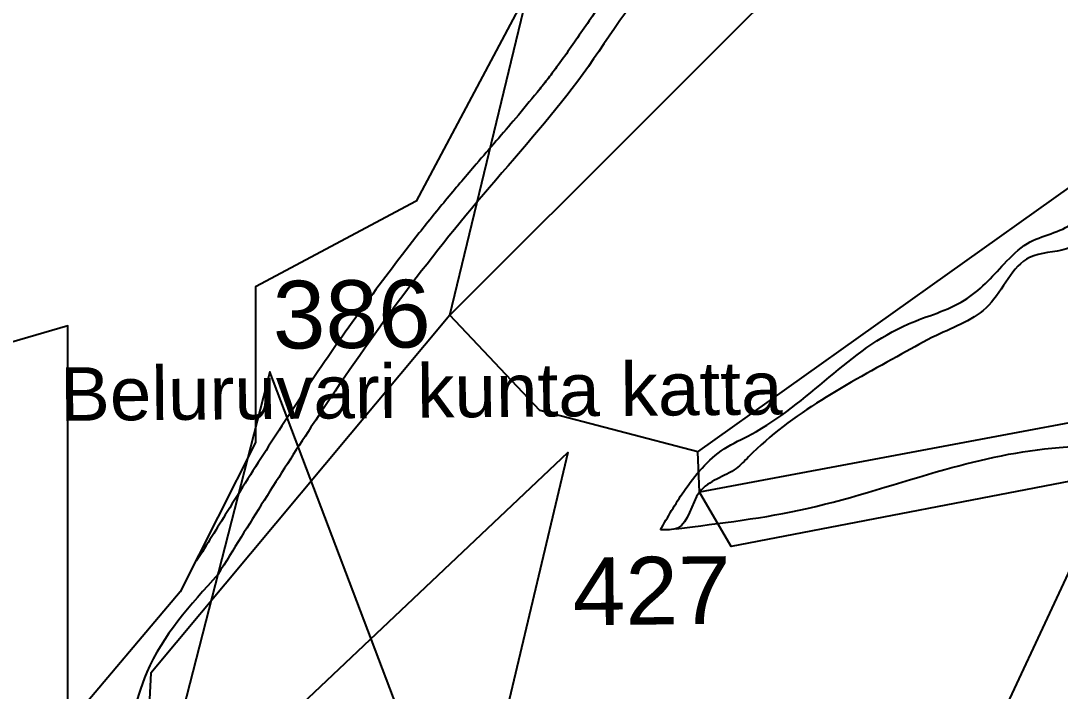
# Model space of a CAD drawing. Header units: inches. Extents: x 775633 to 782774, y 1566086 to 1574350.
# Drawn here: x 779600.6 to 779984, y 1568358.6 to 1568606.1 of the extents above; entities that cross this region are included whole.
import ezdxf
from ezdxf.enums import TextEntityAlignment as Align

# ---------------------------------------------------------------- set-up
doc = ezdxf.new("R2010")
doc.units = ezdxf.units.IN
doc.header["$MEASUREMENT"] = 0
for name, color, linetype in [('PLOT', 7, 'Continuous'), ('PLOT NO', 7, 'Continuous'), ('STREAM', 4, 'Continuous'), ('VILLAGE NAME', 1, 'Continuous')]:
    doc.layers.add(name, color=color, linetype=linetype)
doc.styles.get("Standard").update_dxf_attribs({"font": 'arial.ttf'})

msp = doc.modelspace()

# ---------------------------------------------------------------- linework, layer by layer
at = {"linetype": 'ByBlock', "lineweight": -2, "ltscale": 200}
msp.add_lwpolyline([(779800, 1568193), (779692.5, 1568476.5), (779618, 1568186), (779618, 1568493.5), (779212.01, 1568375)], dxfattribs=at)
at = {"layer": 'PLOT'}
for points in [[(780156.42, 1569008.72), (780196.6, 1568874.86), (780209.49, 1568864.26), (780251.6, 1568865.97), (780280.94, 1568844.67), (780262.93, 1568782.89), (780195.43, 1568723.29), (780133.66, 1568651.07), (780103.25, 1568525.24), (780106.81, 1568480.04), (779851.02, 1568432.1), (779850.34, 1568446.91), (779792.06, 1568462.23), (779758.92, 1568497.43), (779787.93, 1568617.62)], [(780092.41, 1568947.01), (780077.3, 1568900.33), (779966.05, 1568858.01), (779907.54, 1568646.07), (779758.92, 1568497.43)], [(779850.34, 1568446.91), (780047.38, 1568587.16), (780141.83, 1568714.38), (780118.52, 1568736.93), (780122.57, 1568837.56), (780109.27, 1568882.63), (780077.3, 1568900.33)], [(779413.38, 1568655.66), (779417.54, 1568667.54), (779517, 1568676), (779795.37, 1568631.64), (779746.41, 1568539.44), (779687.14, 1568507.88), (779687.2, 1568450.41), (779659.39, 1568395.22), (779577.93, 1568298.82), (779501.73, 1568214.81)], [(779758.92, 1568497.43), (779648.53, 1568365.29), (779645.09, 1568297.81), (779594.37, 1568286.63), (779551.46, 1568226.48), (779516.67, 1568197.11)], [(779645.09, 1568297.81), (779802.41, 1568446.71), (779775.14, 1568331.53), (779821.07, 1568294.53), (779884.46, 1568294.28), (779940.35, 1568301.94), (780004.47, 1568439.34), (779862.64, 1568411.99), (779851.02, 1568432.1)]]:
    msp.add_lwpolyline(points, dxfattribs=at)
at = {"layer": 'STREAM', "color": 4}
for points in [[(780094.38, 1569043.77), (780080.42, 1569000.64), (780076.35, 1568949.3), (780069.43, 1568913.37), (779973.95, 1568876.02), (779956.85, 1568864.49), (779953.6, 1568843.3), (779936.51, 1568793.27), (779917.73, 1568762.15), (779879.5, 1568745.67), (779858.48, 1568728.03), (779857.71, 1568695.22), (779866.56, 1568691.22), (779838.74, 1568629.18), (779804.02, 1568581.05), (779769, 1568539.22), (779707.67, 1568455.99), (779673.4, 1568401.75)], [(779836.54, 1568418.14), (779845.17, 1568432.3), (779860.07, 1568448.03), (779870.11, 1568453.44), (779928.03, 1568494.16), (779948.7, 1568502.9), (779963.42, 1568516.35), (779971.92, 1568523.85), (779988.79, 1568531.6), (779996.89, 1568541.19), (780004.65, 1568546.39), (780022.89, 1568555.37), (780038.35, 1568571.87), (780059.33, 1568588.22), (780074.91, 1568613.09), (780092.68, 1568631.62), (780107.3, 1568656.86), (780122.01, 1568671.64), (780131.19, 1568688.08), (780144.57, 1568702.84), (780153.29, 1568706.92), (780167.12, 1568716.03)], [(780165.4, 1568706.49), (780145.98, 1568694.68), (780134.92, 1568675.37), (780119.23, 1568663.81), (780109.88, 1568644.33), (780095.36, 1568626.21), (780081.99, 1568609.74), (780064.69, 1568586.56), (780051.33, 1568568.57), (780038.26, 1568561.6), (780028.27, 1568551.43), (780013.11, 1568543.12), (779997.39, 1568528.64), (779986.41, 1568521.88), (779972.74, 1568518.72), (779957.67, 1568501.09), (779938.35, 1568489.88), (779925.66, 1568483.11), (779869.07, 1568445.08), (779864.54, 1568440.85), (779851.02, 1568432.1), (779842.85, 1568418.78), (779836.54, 1568418.14)], [(779842.34, 1568418.58), (779890.75, 1568426.06), (779941.44, 1568440.4), (779983.62, 1568448.57), (780008.57, 1568450.19), (780058.29, 1568462.6), (780094.65, 1568468.91), (780123.85, 1568471.81), (780159.09, 1568469.01), (780208.75, 1568461.31), (780282.24, 1568453.04), (780338.11, 1568447.56), (780354.56, 1568445.3)], [(779661.99, 1568168.72), (779676.38, 1568178.77), (779706.78, 1568183.06), (779719.83, 1568185.69), (779726.3, 1568193.79), (779758.68, 1568201.61), (779783.02, 1568208.11), (779796.81, 1568212), (779812.64, 1568224.63), (779820.15, 1568256.61), (779836.59, 1568275.09), (779904.71, 1568278.97), (779938.33, 1568288.31), (779970.23, 1568293.37), (779994.51, 1568300.96), (780013.64, 1568326.51), (780030.09, 1568343.99), (780065.3, 1568381.17), (780103.31, 1568406.63), (780119.44, 1568430.39), (780154.5, 1568448.04), (780253.94, 1568437.87), (780309.1, 1568438.65), (780325.5, 1568433.52), (780350.17, 1568430.22)], [(779673.4, 1568401.75), (779647.13, 1568365.61), (779635.91, 1568331), (779620.7, 1568308.81), (779574.5, 1568274.6), (779553.13, 1568242.45), (779516.43, 1568211.16), (779509.65, 1568205.43)]]:
    msp.add_spline(points, degree=3, dxfattribs=at)
msp.add_open_spline([(779863.29, 1568682.32), (779863.3, 1568682.28), (779863.31, 1568682.22), (779863.34, 1568681.9), (779863.34, 1568681.55), (779863.2, 1568680.53), (779863.07, 1568679.87), (779862.6, 1568678.32), (779862.28, 1568677.44), (779861.03, 1568674.53), (779859.83, 1568672.28), (779856.85, 1568667.42), (779855.08, 1568664.82), (779851.17, 1568659.43), (779849.02, 1568656.65), (779843.4, 1568649.56), (779839.8, 1568645.21), (779834.56, 1568638.82), (779832.82, 1568636.69), (779829.49, 1568632.53), (779827.91, 1568630.51), (779823.4, 1568624.62), (779820.68, 1568620.92), (779814.35, 1568612.06), (779811, 1568607.13), (779804.59, 1568597.75), (779801.52, 1568593.31), (779797.12, 1568587.36), (779795.97, 1568585.84), (779793.59, 1568582.76), (779792.36, 1568581.21), (779788.56, 1568576.5), (779785.91, 1568573.3), (779778.49, 1568564.54), (779773.58, 1568558.9), (779765.06, 1568548.98), (779761.47, 1568544.75), (779754.44, 1568536.27), (779751, 1568532.02), (779740.87, 1568519.21), (779734.37, 1568510.62), (779721.07, 1568492.36), (779714.31, 1568482.68), (779702.4, 1568464.99), (779697.19, 1568457.02), (779686.89, 1568440.97), (779681.8, 1568432.88), (779672.99, 1568418.75), (779669.24, 1568412.7), (779665.49, 1568406.66)], degree=3, knots=[248.915085, 248.915085, 248.915085, 248.915085, 249.946205, 249.946205, 251.975461, 251.975461, 254.004718, 254.004718, 256.033974, 256.033974, 260.068227, 260.068227, 264.10248, 264.10248, 268.136733, 268.136733, 274.280118, 274.280118, 277.400364, 277.400364, 280.520611, 280.520611, 286.761104, 286.761104, 296.234962, 296.234962, 305.70882, 305.70882, 308.964838, 308.964838, 312.220856, 312.220856, 318.732892, 318.732892, 329.841113, 329.841113, 337.943025, 337.943025, 346.044937, 346.044937, 362.248762, 362.248762, 380.192986, 380.192986, 394.644707, 394.644707, 409.096428, 409.096428, 419.877755, 419.877755, 419.877755, 419.877755], dxfattribs=at)

# ---------------------------------------------------------------- texts
at = {"layer": 'PLOT NO'}
for s, p in [('386', (779722.67, 1568497.77)), ('427', (779833.35, 1568395.69))]:
    msp.add_text(s, height=25, rotation=0.51, dxfattribs=at).set_placement(p, align=Align.MIDDLE_CENTER)
at = {"layer": 'VILLAGE NAME'}
msp.add_text('Beluruvari kunta katta ', height=19.7263, rotation=0.51, dxfattribs=at).set_placement((779615.17, 1568458.36))

doc.saveas('drawing.dxf')
